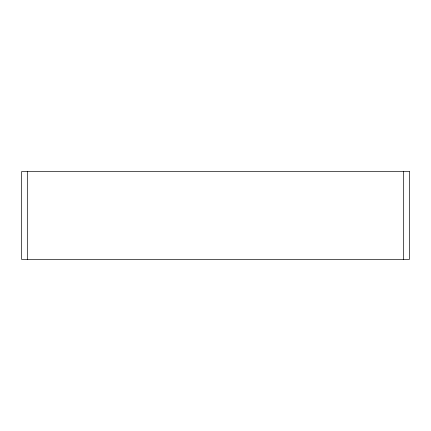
<?xml version="1.0" encoding="UTF-8"?>
<svg xmlns="http://www.w3.org/2000/svg" width="431" height="431" viewBox="0 0 431 431"><rect width="100%" height="100%" fill="white"/><g stroke="black" fill="none" stroke-linecap="round" stroke-linejoin="round"><path stroke-width="0.65" d="M403.68 171.63L403.68 259.37M27.32 171.63L27.32 259.37M409.45 171.63L21.55 171.63L21.55 259.37L409.45 259.37L409.45 171.63"/></g></svg>
